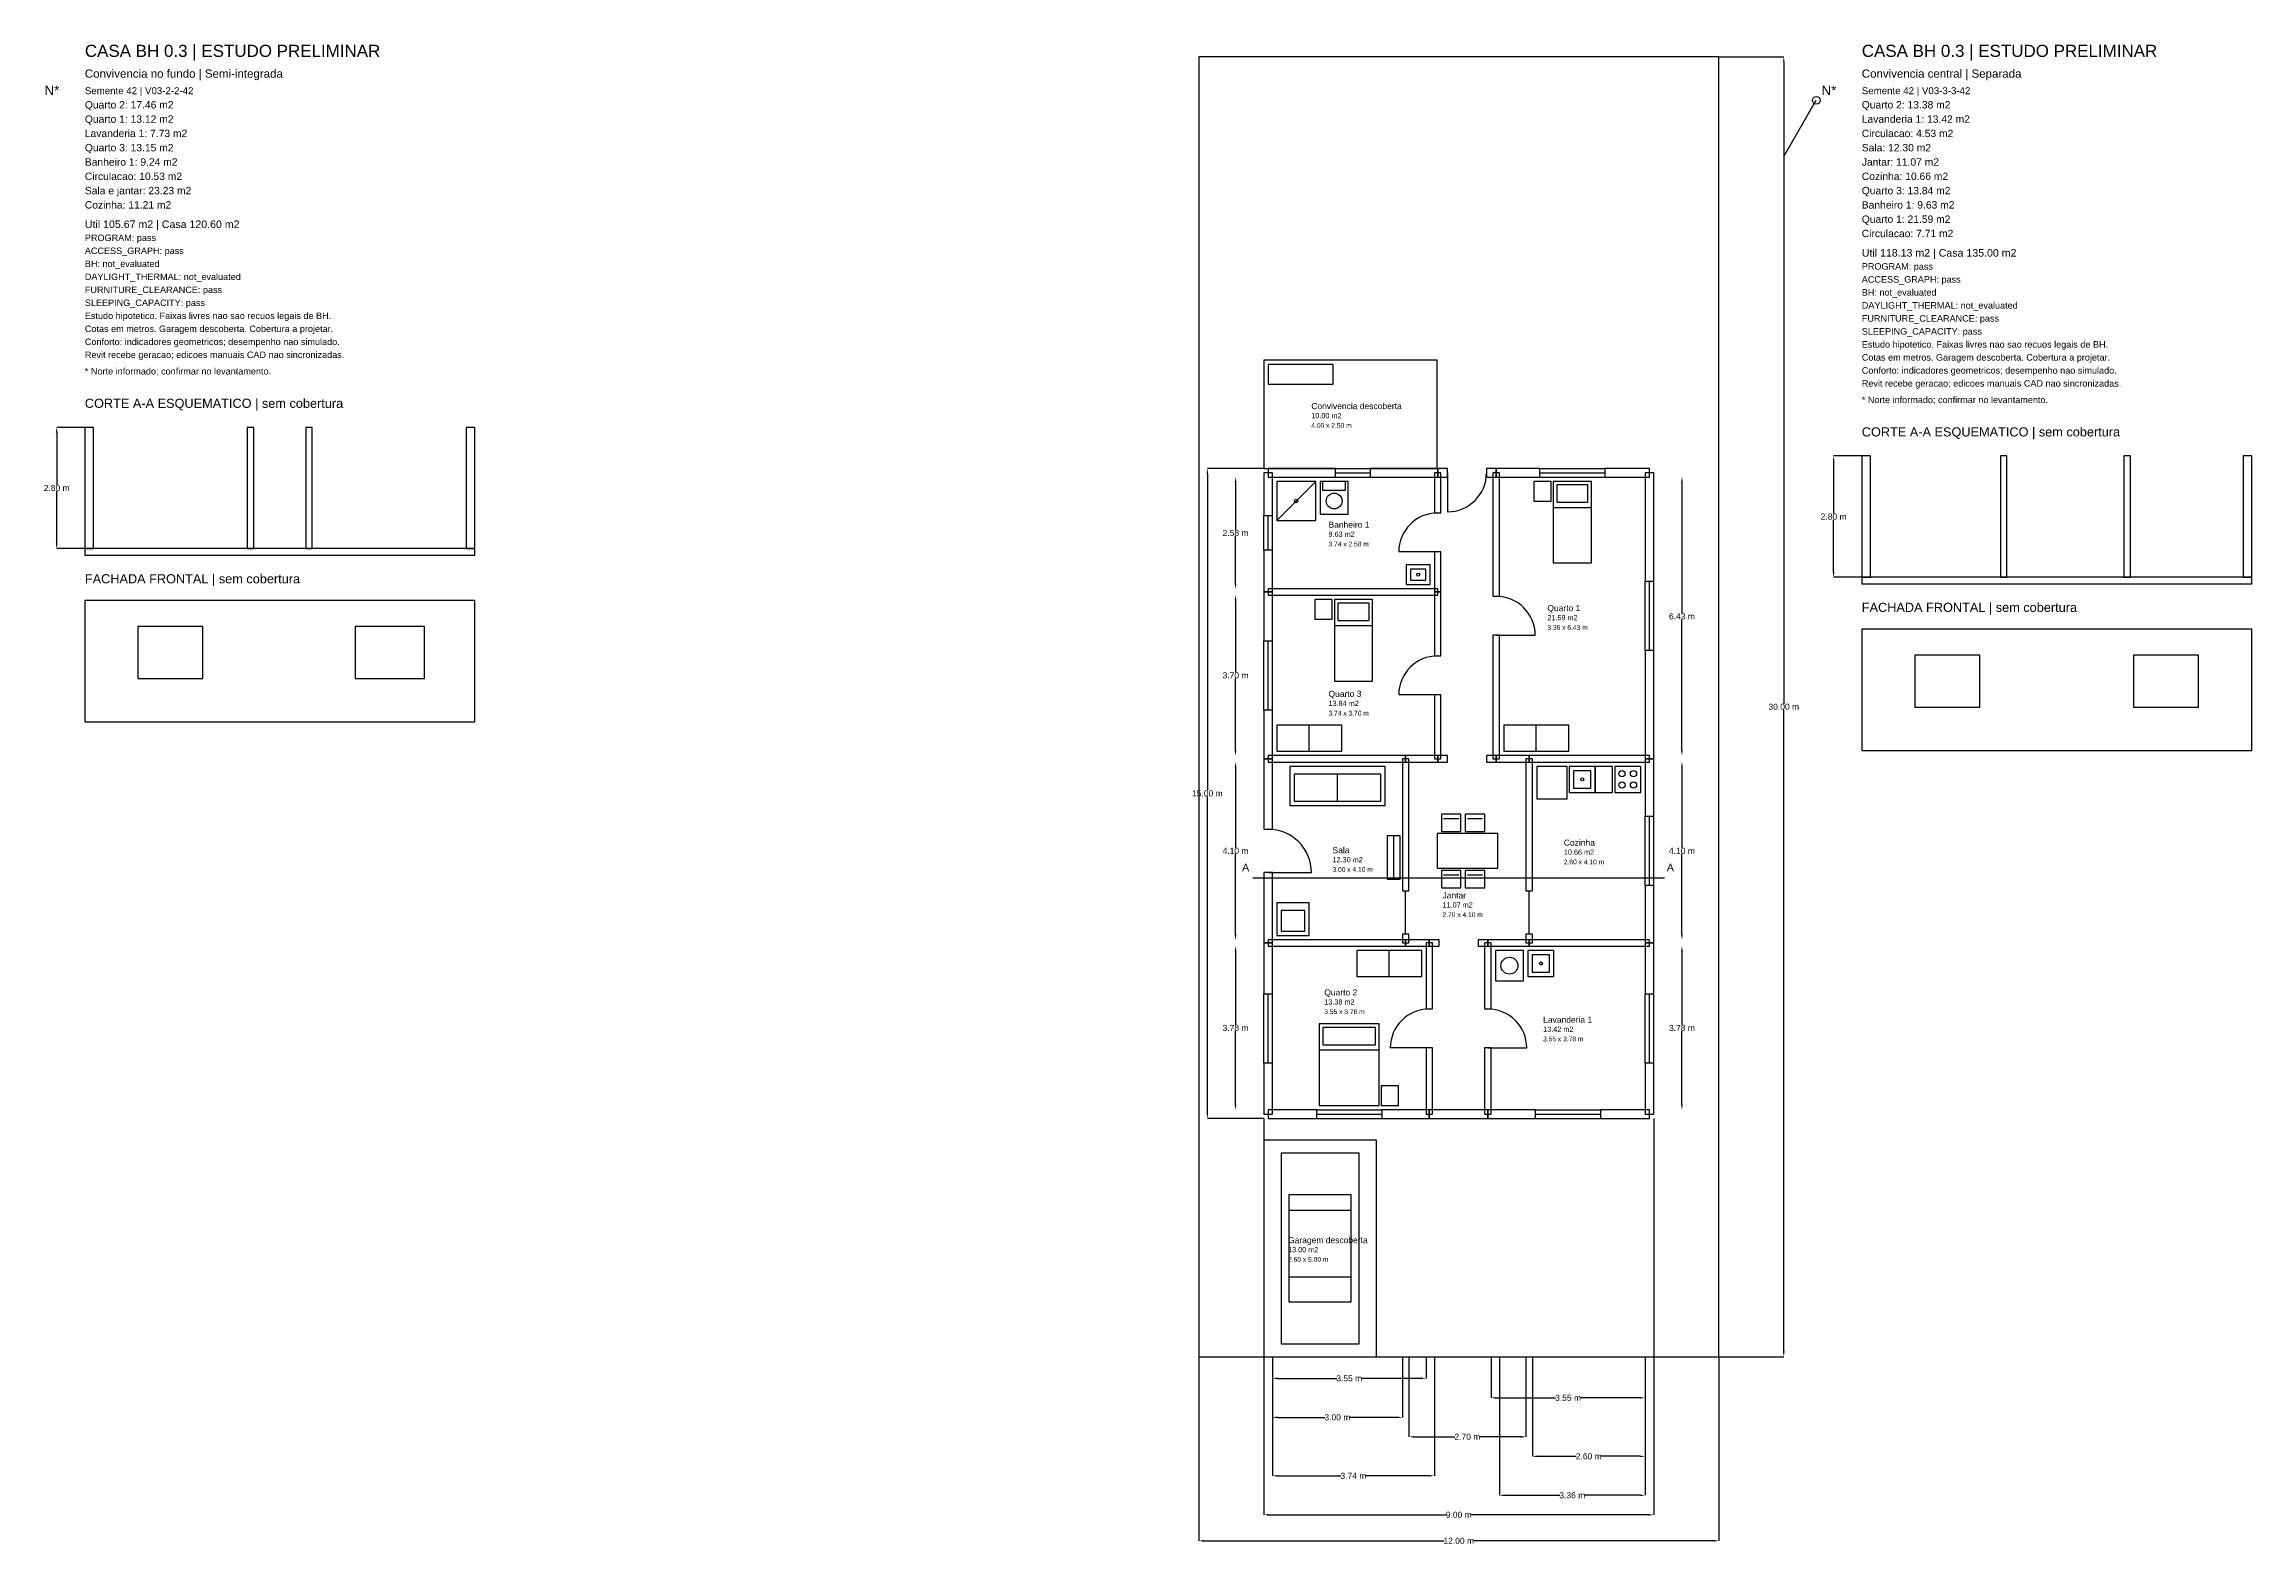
# Model space of a CAD drawing. Header units: millimetres. Extents: x -138 to 106300, y -4459 to 30295.
# Drawn here: x 55361 to 106300, y -4459 to 30295 of the extents above; entities that cross this region are included whole.
import ezdxf

# ---------------------------------------------------------------- set-up
doc = ezdxf.new("R2010")
doc.units = ezdxf.units.MM
doc.header["$MEASUREMENT"] = 0
for name, color, linetype in [('CASA_COTAS', 6, 'Continuous'), ('CASA_ESTUDO', 8, 'Continuous'), ('CASA_EXTERNO', 3, 'Continuous'), ('CASA_JANELAS', 4, 'Continuous'), ('CASA_LOTE', 8, 'Continuous'), ('CASA_MOVEIS', 3, 'Continuous'), ('CASA_PAREDES', 7, 'Continuous'), ('CASA_PORTAS', 2, 'Continuous'), ('CASA_TEXTOS', 7, 'Continuous')]:
    doc.layers.add(name, color=color, linetype=linetype)
doc.styles.get("Standard").update_dxf_attribs({"font": 'arial.ttf'})
doc.dimstyles.get("Standard").update_dxf_attribs({"dimtxt": 0.18, "dimasz": 0.18, "dimexe": 0.18, "dimexo": 0.0625, "dimgap": 0.09, "dimtad": 0, "dimtih": 1, "dimtoh": 1, "dimdec": 4, "dimzin": 0, "dimdsep": 46, "dimtxsty": 'Standard', "dimcen": 0.09, "dimadec": 0, "dimazin": 0, "dimtfac": 1, "dimtdec": 4, "dimtofl": 0, "dimtmove": 0, "dimatfit": 3, "dimfxl": 1, "dimtolj": 1, "dimtzin": 0, "dimarcsym": 0})

# ---------------------------------------------------------------- blocks, each defined once
blk = doc.blocks.new('*D30')
at = {"layer": 'CASA_COTAS', "color": 0, "lineweight": -2, "transparency": 16777216}
for p, q in [((56300, 21450), (55650, 21450)), ((55650, 21330), (55650, 20122)), ((55650, 18770), (55650, 19978)), ((56300, 18650), (55650, 18650))]:
    blk.add_line(p, q, dxfattribs=at)
at = {"layer": 'CASA_COTAS', "color": 0, "transparency": 16777216}
for points in [[(55630, 21330), (55670, 21330), (55650, 21450)], [(55630, 18770), (55670, 18770), (55650, 18650)]]:
    blk.add_solid(points, dxfattribs=at)
at = {"layer": 'Defpoints', "color": 0, "transparency": 16777216}
for p in [(55650, 21450), (56300, 21450), (56300, 18650)]:
    blk.add_point(p, dxfattribs=at)
at = {"layer": 'CASA_COTAS', "color": 0, "transparency": 16777216, "insert": (55650, 20050), "char_height": 140, "attachment_point": 5}
blk.add_mtext('\\A1;2.80 m', dxfattribs=at)
blk = doc.blocks.new('*D31')
at = {"layer": 'CASA_COTAS', "color": 0, "lineweight": -2, "transparency": 16777216}
for p, q in [((82850, 9475), (82850, 9475)), ((82850, 9355), (82850, 7659)), ((82850, 5820), (82850, 7516)), ((82850, 5700), (82850, 5700))]:
    blk.add_line(p, q, dxfattribs=at)
at = {"layer": 'CASA_COTAS', "color": 0, "transparency": 16777216}
for points in [[(82830, 9355), (82870, 9355), (82850, 9475)], [(82830, 5820), (82870, 5820), (82850, 5700)]]:
    blk.add_solid(points, dxfattribs=at)
at = {"layer": 'Defpoints', "color": 0, "transparency": 16777216}
for p in [(82850, 9475), (82850, 9475), (82850, 5700)]:
    blk.add_point(p, dxfattribs=at)
at = {"layer": 'CASA_COTAS', "color": 0, "transparency": 16777216, "insert": (82850, 7587), "char_height": 140, "attachment_point": 5}
blk.add_mtext('\\A1;3.78 m', dxfattribs=at)
blk = doc.blocks.new('*D32')
at = {"layer": 'CASA_COTAS', "color": 0, "lineweight": -2, "transparency": 16777216}
for p, q in [((93150, 9475), (93150, 9475)), ((93150, 9355), (93150, 7659)), ((93150, 5820), (93150, 7516)), ((93150, 5700), (93150, 5700))]:
    blk.add_line(p, q, dxfattribs=at)
at = {"layer": 'CASA_COTAS', "color": 0, "transparency": 16777216}
for points in [[(93130, 9355), (93170, 9355), (93150, 9475)], [(93130, 5820), (93170, 5820), (93150, 5700)]]:
    blk.add_solid(points, dxfattribs=at)
at = {"layer": 'Defpoints', "color": 0, "transparency": 16777216}
for p in [(93150, 9475), (93150, 9475), (93150, 5700)]:
    blk.add_point(p, dxfattribs=at)
at = {"layer": 'CASA_COTAS', "color": 0, "transparency": 16777216, "insert": (93150, 7587), "char_height": 140, "attachment_point": 5}
blk.add_mtext('\\A1;3.78 m', dxfattribs=at)
blk = doc.blocks.new('*D33')
at = {"layer": 'CASA_COTAS', "color": 0, "lineweight": -2, "transparency": 16777216}
for p, q in [((82850, 13725), (82850, 13725)), ((82850, 13605), (82850, 11747)), ((82850, 9745), (82850, 11603)), ((82850, 9625), (82850, 9625))]:
    blk.add_line(p, q, dxfattribs=at)
at = {"layer": 'CASA_COTAS', "color": 0, "transparency": 16777216}
for points in [[(82830, 13605), (82870, 13605), (82850, 13725)], [(82830, 9745), (82870, 9745), (82850, 9625)]]:
    blk.add_solid(points, dxfattribs=at)
at = {"layer": 'Defpoints', "color": 0, "transparency": 16777216}
for p in [(82850, 13725), (82850, 13725), (82850, 9625)]:
    blk.add_point(p, dxfattribs=at)
at = {"layer": 'CASA_COTAS', "color": 0, "transparency": 16777216, "insert": (82850, 11675), "char_height": 140, "attachment_point": 5}
blk.add_mtext('\\A1;4.10 m', dxfattribs=at)
blk = doc.blocks.new('*D34')
at = {"layer": 'CASA_COTAS', "color": 0, "lineweight": -2, "transparency": 16777216}
for p, q in [((93150, 13725), (93150, 13725)), ((93150, 13605), (93150, 11747)), ((93150, 9745), (93150, 11603)), ((93150, 9625), (93150, 9625))]:
    blk.add_line(p, q, dxfattribs=at)
at = {"layer": 'CASA_COTAS', "color": 0, "transparency": 16777216}
for points in [[(93130, 13605), (93170, 13605), (93150, 13725)], [(93130, 9745), (93170, 9745), (93150, 9625)]]:
    blk.add_solid(points, dxfattribs=at)
at = {"layer": 'Defpoints', "color": 0, "transparency": 16777216}
for p in [(93150, 13725), (93150, 13725), (93150, 9625)]:
    blk.add_point(p, dxfattribs=at)
at = {"layer": 'CASA_COTAS', "color": 0, "transparency": 16777216, "insert": (93150, 11675), "char_height": 140, "attachment_point": 5}
blk.add_mtext('\\A1;4.10 m', dxfattribs=at)
blk = doc.blocks.new('*D35')
at = {"layer": 'CASA_COTAS', "color": 0, "lineweight": -2, "transparency": 16777216}
for p, q in [((93150, 13725), (93150, 13725)), ((93150, 13605), (93150, 11747)), ((93150, 9745), (93150, 11603)), ((93150, 9625), (93150, 9625))]:
    blk.add_line(p, q, dxfattribs=at)
at = {"layer": 'CASA_COTAS', "color": 0, "transparency": 16777216}
for points in [[(93130, 13605), (93170, 13605), (93150, 13725)], [(93130, 9745), (93170, 9745), (93150, 9625)]]:
    blk.add_solid(points, dxfattribs=at)
at = {"layer": 'Defpoints', "color": 0, "transparency": 16777216}
for p in [(93150, 13725), (93150, 13725), (93150, 9625)]:
    blk.add_point(p, dxfattribs=at)
at = {"layer": 'CASA_COTAS', "color": 0, "transparency": 16777216, "insert": (93150, 11675), "char_height": 140, "attachment_point": 5}
blk.add_mtext('\\A1;4.10 m', dxfattribs=at)
blk = doc.blocks.new('*D36')
at = {"layer": 'CASA_COTAS', "color": 0, "lineweight": -2, "transparency": 16777216}
for p, q in [((82850, 17575), (82850, 17575)), ((82850, 17455), (82850, 15797)), ((82850, 13995), (82850, 15653)), ((82850, 13875), (82850, 13875))]:
    blk.add_line(p, q, dxfattribs=at)
at = {"layer": 'CASA_COTAS', "color": 0, "transparency": 16777216}
for points in [[(82830, 17455), (82870, 17455), (82850, 17575)], [(82830, 13995), (82870, 13995), (82850, 13875)]]:
    blk.add_solid(points, dxfattribs=at)
at = {"layer": 'Defpoints', "color": 0, "transparency": 16777216}
for p in [(82850, 17575), (82850, 17575), (82850, 13875)]:
    blk.add_point(p, dxfattribs=at)
at = {"layer": 'CASA_COTAS', "color": 0, "transparency": 16777216, "insert": (82850, 15725), "char_height": 140, "attachment_point": 5}
blk.add_mtext('\\A1;3.70 m', dxfattribs=at)
blk = doc.blocks.new('*D37')
at = {"layer": 'CASA_COTAS', "color": 0, "lineweight": -2, "transparency": 16777216}
for p, q in [((82850, 20300), (82850, 20300)), ((82850, 20180), (82850, 19084)), ((82850, 17845), (82850, 18941)), ((82850, 17725), (82850, 17725))]:
    blk.add_line(p, q, dxfattribs=at)
at = {"layer": 'CASA_COTAS', "color": 0, "transparency": 16777216}
for points in [[(82830, 20180), (82870, 20180), (82850, 20300)], [(82830, 17845), (82870, 17845), (82850, 17725)]]:
    blk.add_solid(points, dxfattribs=at)
at = {"layer": 'Defpoints', "color": 0, "transparency": 16777216}
for p in [(82850, 20300), (82850, 20300), (82850, 17725)]:
    blk.add_point(p, dxfattribs=at)
at = {"layer": 'CASA_COTAS', "color": 0, "transparency": 16777216, "insert": (82850, 19012), "char_height": 140, "attachment_point": 5}
blk.add_mtext('\\A1;2.58 m', dxfattribs=at)
blk = doc.blocks.new('*D38')
at = {"layer": 'CASA_COTAS', "color": 0, "lineweight": -2, "transparency": 16777216}
for p, q in [((93150, 20300), (93150, 20300)), ((93150, 20180), (93150, 17159)), ((93150, 13995), (93150, 17016)), ((93150, 13875), (93150, 13875))]:
    blk.add_line(p, q, dxfattribs=at)
at = {"layer": 'CASA_COTAS', "color": 0, "transparency": 16777216}
for points in [[(93130, 20180), (93170, 20180), (93150, 20300)], [(93130, 13995), (93170, 13995), (93150, 13875)]]:
    blk.add_solid(points, dxfattribs=at)
at = {"layer": 'Defpoints', "color": 0, "transparency": 16777216}
for p in [(93150, 20300), (93150, 20300), (93150, 13875)]:
    blk.add_point(p, dxfattribs=at)
at = {"layer": 'CASA_COTAS', "color": 0, "transparency": 16777216, "insert": (93150, 17087), "char_height": 140, "attachment_point": 5}
blk.add_mtext('\\A1;6.43 m', dxfattribs=at)
blk = doc.blocks.new('*D39')
at = {"layer": 'CASA_COTAS', "color": 0, "lineweight": -2, "transparency": 16777216}
for p, q in [((83700, 0), (83700, -500)), ((83820, -500), (85184, -500)), ((87125, -500), (85761, -500)), ((87245, 0), (87245, -500))]:
    blk.add_line(p, q, dxfattribs=at)
at = {"layer": 'CASA_COTAS', "color": 0, "transparency": 16777216}
for points in [[(83820, -480), (83820, -520), (83700, -500)], [(87125, -480), (87125, -520), (87245, -500)]]:
    blk.add_solid(points, dxfattribs=at)
at = {"layer": 'Defpoints', "color": 0, "transparency": 16777216}
for p in [(83700, 0), (87245, 0), (87245, -500)]:
    blk.add_point(p, dxfattribs=at)
at = {"layer": 'CASA_COTAS', "color": 0, "transparency": 16777216, "insert": (85473, -500), "char_height": 140, "attachment_point": 5}
blk.add_mtext('\\A1;3.55 m', dxfattribs=at)
blk = doc.blocks.new('*D40')
at = {"layer": 'CASA_COTAS', "color": 0, "lineweight": -2, "transparency": 16777216}
for p, q in [((88745, 0), (88745, -950)), ((92300, 0), (92300, -950)), ((88865, -950), (90234, -950)), ((92180, -950), (90811, -950))]:
    blk.add_line(p, q, dxfattribs=at)
at = {"layer": 'CASA_COTAS', "color": 0, "transparency": 16777216}
for points in [[(88865, -930), (88865, -970), (88745, -950)], [(92180, -930), (92180, -970), (92300, -950)]]:
    blk.add_solid(points, dxfattribs=at)
at = {"layer": 'Defpoints', "color": 0, "transparency": 16777216}
for p in [(88745, 0), (92300, 0), (92300, -950)]:
    blk.add_point(p, dxfattribs=at)
at = {"layer": 'CASA_COTAS', "color": 0, "transparency": 16777216, "insert": (90523, -950), "char_height": 140, "attachment_point": 5}
blk.add_mtext('\\A1;3.55 m', dxfattribs=at)
blk = doc.blocks.new('*D41')
at = {"layer": 'CASA_COTAS', "color": 0, "lineweight": -2, "transparency": 16777216}
for p, q in [((83700, 0), (83700, -1400)), ((86700, 0), (86700, -1400)), ((83820, -1400), (84911, -1400)), ((86580, -1400), (85489, -1400))]:
    blk.add_line(p, q, dxfattribs=at)
at = {"layer": 'CASA_COTAS', "color": 0, "transparency": 16777216}
for points in [[(83820, -1380), (83820, -1420), (83700, -1400)], [(86580, -1380), (86580, -1420), (86700, -1400)]]:
    blk.add_solid(points, dxfattribs=at)
at = {"layer": 'Defpoints', "color": 0, "transparency": 16777216}
for p in [(83700, 0), (86700, 0), (86700, -1400)]:
    blk.add_point(p, dxfattribs=at)
at = {"layer": 'CASA_COTAS', "color": 0, "transparency": 16777216, "insert": (85200, -1400), "char_height": 140, "attachment_point": 5}
blk.add_mtext('\\A1;3.00 m', dxfattribs=at)
blk = doc.blocks.new('*D42')
at = {"layer": 'CASA_COTAS', "color": 0, "lineweight": -2, "transparency": 16777216}
for p, q in [((86850, 0), (86850, -1850)), ((89550, 0), (89550, -1850)), ((86970, -1850), (87910, -1850)), ((89430, -1850), (88490, -1850))]:
    blk.add_line(p, q, dxfattribs=at)
at = {"layer": 'CASA_COTAS', "color": 0, "transparency": 16777216}
for points in [[(86970, -1830), (86970, -1870), (86850, -1850)], [(89430, -1830), (89430, -1870), (89550, -1850)]]:
    blk.add_solid(points, dxfattribs=at)
at = {"layer": 'Defpoints', "color": 0, "transparency": 16777216}
for p in [(86850, 0), (89550, 0), (89550, -1850)]:
    blk.add_point(p, dxfattribs=at)
at = {"layer": 'CASA_COTAS', "color": 0, "transparency": 16777216, "insert": (88200, -1850), "char_height": 140, "attachment_point": 5}
blk.add_mtext('\\A1;2.70 m', dxfattribs=at)
blk = doc.blocks.new('*D43')
at = {"layer": 'CASA_COTAS', "color": 0, "lineweight": -2, "transparency": 16777216}
for p, q in [((89700, 0), (89700, -2300)), ((92300, 0), (92300, -2300)), ((89820, -2300), (90710, -2300)), ((92180, -2300), (91290, -2300))]:
    blk.add_line(p, q, dxfattribs=at)
at = {"layer": 'CASA_COTAS', "color": 0, "transparency": 16777216}
for points in [[(89820, -2280), (89820, -2320), (89700, -2300)], [(92180, -2280), (92180, -2320), (92300, -2300)]]:
    blk.add_solid(points, dxfattribs=at)
at = {"layer": 'Defpoints', "color": 0, "transparency": 16777216}
for p in [(89700, 0), (92300, 0), (92300, -2300)]:
    blk.add_point(p, dxfattribs=at)
at = {"layer": 'CASA_COTAS', "color": 0, "transparency": 16777216, "insert": (91000, -2300), "char_height": 140, "attachment_point": 5}
blk.add_mtext('\\A1;2.60 m', dxfattribs=at)
blk = doc.blocks.new('*D44')
at = {"layer": 'CASA_COTAS', "color": 0, "lineweight": -2, "transparency": 16777216}
for p, q in [((83700, 0), (83700, -2750)), ((87440, 0), (87440, -2750)), ((83820, -2750), (85281, -2750)), ((87320, -2750), (85859, -2750))]:
    blk.add_line(p, q, dxfattribs=at)
at = {"layer": 'CASA_COTAS', "color": 0, "transparency": 16777216}
for points in [[(83820, -2730), (83820, -2770), (83700, -2750)], [(87320, -2730), (87320, -2770), (87440, -2750)]]:
    blk.add_solid(points, dxfattribs=at)
at = {"layer": 'Defpoints', "color": 0, "transparency": 16777216}
for p in [(83700, 0), (87440, 0), (87440, -2750)]:
    blk.add_point(p, dxfattribs=at)
at = {"layer": 'CASA_COTAS', "color": 0, "transparency": 16777216, "insert": (85570, -2750), "char_height": 140, "attachment_point": 5}
blk.add_mtext('\\A1;3.74 m', dxfattribs=at)
blk = doc.blocks.new('*D45')
at = {"layer": 'CASA_COTAS', "color": 0, "lineweight": -2, "transparency": 16777216}
for p, q in [((88940, 0), (88940, -3200)), ((92300, 0), (92300, -3200)), ((89060, -3200), (90331, -3200)), ((92180, -3200), (90909, -3200))]:
    blk.add_line(p, q, dxfattribs=at)
at = {"layer": 'CASA_COTAS', "color": 0, "transparency": 16777216}
for points in [[(89060, -3180), (89060, -3220), (88940, -3200)], [(92180, -3180), (92180, -3220), (92300, -3200)]]:
    blk.add_solid(points, dxfattribs=at)
at = {"layer": 'Defpoints', "color": 0, "transparency": 16777216}
for p in [(88940, 0), (92300, 0), (92300, -3200)]:
    blk.add_point(p, dxfattribs=at)
at = {"layer": 'CASA_COTAS', "color": 0, "transparency": 16777216, "insert": (90620, -3200), "char_height": 140, "attachment_point": 5}
blk.add_mtext('\\A1;3.36 m', dxfattribs=at)
blk = doc.blocks.new('*D46')
at = {"layer": 'CASA_COTAS', "color": 0, "lineweight": -2, "transparency": 16777216}
for p, q in [((83500, 5500), (83500, -3650)), ((92500, 5500), (92500, -3650)), ((83620, -3650), (87711, -3650)), ((92380, -3650), (88289, -3650))]:
    blk.add_line(p, q, dxfattribs=at)
at = {"layer": 'CASA_COTAS', "color": 0, "transparency": 16777216}
for points in [[(83620, -3630), (83620, -3670), (83500, -3650)], [(92380, -3630), (92380, -3670), (92500, -3650)]]:
    blk.add_solid(points, dxfattribs=at)
at = {"layer": 'Defpoints', "color": 0, "transparency": 16777216}
for p in [(83500, 5500), (92500, 5500), (92500, -3650)]:
    blk.add_point(p, dxfattribs=at)
at = {"layer": 'CASA_COTAS', "color": 0, "transparency": 16777216, "insert": (88000, -3650), "char_height": 140, "attachment_point": 5}
blk.add_mtext('\\A1;9.00 m', dxfattribs=at)
blk = doc.blocks.new('*D47')
at = {"layer": 'CASA_COTAS', "color": 0, "lineweight": -2, "transparency": 16777216}
for p, q in [((83500, 20500), (82200, 20500)), ((82200, 20380), (82200, 13072)), ((82200, 5620), (82200, 12928)), ((83500, 5500), (82200, 5500))]:
    blk.add_line(p, q, dxfattribs=at)
at = {"layer": 'CASA_COTAS', "color": 0, "transparency": 16777216}
for points in [[(82180, 20380), (82220, 20380), (82200, 20500)], [(82180, 5620), (82220, 5620), (82200, 5500)]]:
    blk.add_solid(points, dxfattribs=at)
at = {"layer": 'Defpoints', "color": 0, "transparency": 16777216}
for p in [(82200, 20500), (83500, 20500), (83500, 5500)]:
    blk.add_point(p, dxfattribs=at)
at = {"layer": 'CASA_COTAS', "color": 0, "transparency": 16777216, "insert": (82200, 13000), "char_height": 140, "attachment_point": 5}
blk.add_mtext('\\A1;15.00 m', dxfattribs=at)
blk = doc.blocks.new('*D48')
at = {"layer": 'CASA_COTAS', "color": 0, "lineweight": -2, "transparency": 16777216}
for p, q in [((82000, 0), (82000, -4250)), ((94000, 0), (94000, -4250)), ((82120, -4250), (87664, -4250)), ((93880, -4250), (88336, -4250))]:
    blk.add_line(p, q, dxfattribs=at)
at = {"layer": 'CASA_COTAS', "color": 0, "transparency": 16777216}
for points in [[(82120, -4230), (82120, -4270), (82000, -4250)], [(93880, -4230), (93880, -4270), (94000, -4250)]]:
    blk.add_solid(points, dxfattribs=at)
at = {"layer": 'Defpoints', "color": 0, "transparency": 16777216}
for p in [(82000, 0), (94000, 0), (94000, -4250)]:
    blk.add_point(p, dxfattribs=at)
at = {"layer": 'CASA_COTAS', "color": 0, "transparency": 16777216, "insert": (88000, -4250), "char_height": 140, "attachment_point": 5}
blk.add_mtext('\\A1;12.00 m', dxfattribs=at)
blk = doc.blocks.new('*D49')
at = {"layer": 'CASA_COTAS', "color": 0, "lineweight": -2, "transparency": 16777216}
for p, q in [((94000, 30000), (95500, 30000)), ((95500, 29880), (95500, 15072)), ((95500, 120), (95500, 14928)), ((94000, 0), (95500, 0))]:
    blk.add_line(p, q, dxfattribs=at)
at = {"layer": 'CASA_COTAS', "color": 0, "transparency": 16777216}
for points in [[(95480, 29880), (95520, 29880), (95500, 30000)], [(95480, 120), (95520, 120), (95500, 0)]]:
    blk.add_solid(points, dxfattribs=at)
at = {"layer": 'Defpoints', "color": 0, "transparency": 16777216}
for p in [(94000, 30000), (95500, 30000), (94000, 0)]:
    blk.add_point(p, dxfattribs=at)
at = {"layer": 'CASA_COTAS', "color": 0, "transparency": 16777216, "insert": (95500, 15000), "char_height": 140, "attachment_point": 5}
blk.add_mtext('\\A1;30.00 m', dxfattribs=at)
blk = doc.blocks.new('*D50')
at = {"layer": 'CASA_COTAS', "color": 0, "lineweight": -2, "transparency": 16777216}
for p, q in [((97300, 20790), (96650, 20790)), ((96650, 20670), (96650, 19462)), ((96650, 18110), (96650, 19318)), ((97300, 17990), (96650, 17990))]:
    blk.add_line(p, q, dxfattribs=at)
at = {"layer": 'CASA_COTAS', "color": 0, "transparency": 16777216}
for points in [[(96630, 20670), (96670, 20670), (96650, 20790)], [(96630, 18110), (96670, 18110), (96650, 17990)]]:
    blk.add_solid(points, dxfattribs=at)
at = {"layer": 'Defpoints', "color": 0, "transparency": 16777216}
for p in [(96650, 20790), (97300, 20790), (97300, 17990)]:
    blk.add_point(p, dxfattribs=at)
at = {"layer": 'CASA_COTAS', "color": 0, "transparency": 16777216, "insert": (96650, 19390), "char_height": 140, "attachment_point": 5}
blk.add_mtext('\\A1;2.80 m', dxfattribs=at)

msp = doc.modelspace()

# ---------------------------------------------------------------- linework, layer by layer
at = {"layer": 'CASA_ESTUDO'}
for p, q in [((95500, 27700), (96250, 28999.038)), ((83250, 11050), (92750, 11050))]:
    msp.add_line(p, q, dxfattribs=at)
for points in [[(56300, 18650), (56500, 18650), (56500, 21450), (56300, 21450)], [(60045.189, 18650), (60195.189, 18650), (60195.189, 21450), (60045.189, 21450)], [(61395.189, 18650), (61545.189, 18650), (61545.189, 21450), (61395.189, 21450)], [(65100, 18650), (65300, 18650), (65300, 21450), (65100, 21450)], [(97300, 17990), (97500, 17990), (97500, 20790), (97300, 20790)], [(100500, 17990), (100650, 17990), (100650, 20790), (100500, 20790)], [(103350, 17990), (103500, 17990), (103500, 20790), (103350, 20790)], [(106100, 17990), (106300, 17990), (106300, 20790), (106100, 20790)], [(56300, 18500), (65300, 18500), (65300, 18650), (56300, 18650)], [(97300, 17840), (106300, 17840), (106300, 17990), (97300, 17990)], [(56300, 14650), (65300, 14650), (65300, 17450), (56300, 17450)], [(57522.594, 15650), (59022.594, 15650), (59022.594, 16850), (57522.594, 16850)], [(62535.094, 15650), (64135.094, 15650), (64135.094, 16850), (62535.094, 16850)], [(97300, 13990), (106300, 13990), (106300, 16790), (97300, 16790)], [(98522.594, 14990), (100022.594, 14990), (100022.594, 16190), (98522.594, 16190)], [(103572.594, 14990), (105072.594, 14990), (105072.594, 16190), (103572.594, 16190)]]:
    msp.add_lwpolyline(points, close=True, dxfattribs=at)
msp.add_circle((96250, 28999.038), 90, dxfattribs=at)
at = {"layer": 'CASA_EXTERNO'}
for points in [[(83500, 20500), (87500, 20500), (87500, 23000), (83500, 23000)], [(83500, 0), (86100, 0), (86100, 5000), (83500, 5000)]]:
    msp.add_lwpolyline(points, close=True, dxfattribs=at)
at = {"layer": 'CASA_JANELAS'}
for p, q in [((85157.45, 20500), (85957.45, 20500)), ((85157.45, 20400), (85957.45, 20400)), ((89869.95, 20500), (91369.95, 20500)), ((89869.95, 20400), (91369.95, 20400)), ((85157.45, 20300), (85957.45, 20300)), ((89869.95, 20300), (91369.95, 20300)), ((83500, 18612.5), (83500, 19412.5)), ((83600, 18612.5), (83600, 19412.5)), ((83700, 18612.5), (83700, 19412.5)), ((92300, 16300), (92300, 17900)), ((92400, 16300), (92400, 17900)), ((92500, 16300), (92500, 17900)), ((83500, 14925), (83500, 16525)), ((83600, 14925), (83600, 16525)), ((83700, 14925), (83700, 16525)), ((92300, 10875), (92300, 12475)), ((92400, 10875), (92400, 12475)), ((92500, 10875), (92500, 12475)), ((83500, 6775), (83500, 8375)), ((83600, 6775), (83600, 8375)), ((83700, 6775), (83700, 8375)), ((92300, 6775), (92300, 8375)), ((92400, 6775), (92400, 8375)), ((92500, 6775), (92500, 8375)), ((84722.594, 5700), (86222.594, 5700)), ((89772.594, 5700), (91272.594, 5700)), ((84722.594, 5600), (86222.594, 5600)), ((84722.594, 5500), (86222.594, 5500)), ((89772.594, 5600), (91272.594, 5600)), ((89772.594, 5500), (91272.594, 5500))]:
    msp.add_line(p, q, dxfattribs=at)
at = {"layer": 'CASA_LOTE'}
msp.add_lwpolyline([(82000, 0), (94000, 0), (94000, 30000), (82000, 30000)], close=True, dxfattribs=at)
at = {"layer": 'CASA_MOVEIS'}
for p, q in [((83800, 19300), (84700, 20200)), ((90179.95, 19600), (91059.95, 19600)), ((85129.95, 16875), (86009.95, 16875)), ((84550, 13975), (84550, 14575)), ((89789.9, 13975), (89789.9, 14575)), ((85200, 12825), (85200, 13445)), ((87650, 12425), (88000, 12425)), ((88200, 12425), (88550, 12425)), ((86500, 11025), (86500, 12025)), ((87650, 11125), (88000, 11125)), ((88200, 11125), (88550, 11125)), ((86395.189, 8775), (86395.189, 9375)), ((84782.594, 7080), (86162.594, 7080)), ((84080, 3380), (85520, 3380)), ((84080, 1840), (85520, 1840))]:
    msp.add_line(p, q, dxfattribs=at)
for points in [[(83600, 22450), (85100, 22450), (85100, 22900), (83600, 22900)], [(83800, 19300), (84700, 19300), (84700, 20200), (83800, 20200)], [(84800, 19450), (85450, 19450), (85450, 20200), (84800, 20200)], [(84860, 20000), (85390, 20000), (85390, 20200), (84860, 20200)], [(89729.95, 19750), (90129.95, 19750), (90129.95, 20200), (89729.95, 20200)], [(90179.95, 18320), (91059.95, 18320), (91059.95, 20200), (90179.95, 20200)], [(90259.95, 19720), (90979.95, 19720), (90979.95, 20120), (90259.95, 20120)], [(86789.9, 17825), (87339.9, 17825), (87339.9, 18275), (86789.9, 18275)], [(86889.9, 17925), (87239.9, 17925), (87239.9, 18175), (86889.9, 18175)], [(84679.95, 17025), (85079.95, 17025), (85079.95, 17475), (84679.95, 17475)], [(85129.95, 15595), (86009.95, 15595), (86009.95, 17475), (85129.95, 17475)], [(85209.95, 16995), (85929.95, 16995), (85929.95, 17395), (85209.95, 17395)], [(83800, 13975), (85300, 13975), (85300, 14575), (83800, 14575)], [(89039.9, 13975), (90539.9, 13975), (90539.9, 14575), (89039.9, 14575)], [(84100, 12725), (86300, 12725), (86300, 13625), (84100, 13625)], [(84200, 12825), (86200, 12825), (86200, 13445), (84200, 13445)], [(89800, 12875), (90500, 12875), (90500, 13625), (89800, 13625)], [(90550, 13025), (91150, 13025), (91150, 13625), (90550, 13625)], [(90650, 13125), (91050, 13125), (91050, 13525), (90650, 13525)], [(91150, 13025), (91550, 13025), (91550, 13625), (91150, 13625)], [(91600, 13025), (92200, 13025), (92200, 13625), (91600, 13625)], [(87600, 12125), (88050, 12125), (88050, 12525), (87600, 12525)], [(88150, 12125), (88600, 12125), (88600, 12525), (88150, 12525)], [(86350, 11025), (86650, 11025), (86650, 12025), (86350, 12025)], [(87500, 11275), (88900, 11275), (88900, 12075), (87500, 12075)], [(87600, 10825), (88050, 10825), (88050, 11225), (87600, 11225)], [(88150, 10825), (88600, 10825), (88600, 11225), (88150, 11225)], [(83800, 9725), (84550, 9725), (84550, 10475), (83800, 10475)], [(83900, 9825), (84450, 9825), (84450, 10295), (83900, 10295)], [(85645.189, 8775), (87145.189, 8775), (87145.189, 9375), (85645.189, 9375)], [(88845.189, 8675), (89495.189, 8675), (89495.189, 9375), (88845.189, 9375)], [(89595.189, 8775), (90195.189, 8775), (90195.189, 9375), (89595.189, 9375)], [(89695.189, 8875), (90095.189, 8875), (90095.189, 9275), (89695.189, 9275)], [(84782.594, 5800), (86162.594, 5800), (86162.594, 7680), (84782.594, 7680)], [(84862.594, 7200), (86082.594, 7200), (86082.594, 7600), (84862.594, 7600)], [(86212.594, 5800), (86612.594, 5800), (86612.594, 6250), (86212.594, 6250)], [(83900, 300), (85700, 300), (85700, 4700), (83900, 4700)], [(84080, 1268), (85520, 1268), (85520, 3732), (84080, 3732)]]:
    msp.add_lwpolyline(points, close=True, dxfattribs=at)
for centre, radius in [((85125, 19750), 182), ((84250, 19750), 40), ((87064.9, 18050), 35), ((90850, 13325), 35), ((91768, 13457), 72), ((91768, 13193), 72), ((92032, 13457), 72), ((92032, 13193), 72), ((89170.189, 9025), 195), ((89895.189, 9075), 35)]:
    msp.add_circle(centre, radius, dxfattribs=at)
at = {"layer": 'CASA_PAREDES'}
for points in [[(83500, 19412.5), (83700, 19412.5), (83700, 20400), (83500, 20400)], [(83600, 20300), (85157.45, 20300), (85157.45, 20500), (83600, 20500)], [(85957.45, 20300), (87514.9, 20300), (87514.9, 20500), (85957.45, 20500)], [(87439.9, 19475), (87589.9, 19475), (87589.9, 20400), (87439.9, 20400)], [(87514.9, 20300), (87739.9, 20300), (87739.9, 20500), (87514.9, 20500)], [(88639.9, 20300), (88864.9, 20300), (88864.9, 20500), (88639.9, 20500)], [(88789.9, 17550), (88939.9, 17550), (88939.9, 20400), (88789.9, 20400)], [(88864.9, 20300), (89869.95, 20300), (89869.95, 20500), (88864.9, 20500)], [(91369.95, 20300), (92400, 20300), (92400, 20500), (91369.95, 20500)], [(92300, 17900), (92500, 17900), (92500, 20400), (92300, 20400)], [(83500, 17650), (83700, 17650), (83700, 18612.5), (83500, 18612.5)], [(87439.9, 17650), (87589.9, 17650), (87589.9, 18575), (87439.9, 18575)], [(83500, 16525), (83700, 16525), (83700, 17650), (83500, 17650)], [(83600, 17575), (87514.9, 17575), (87514.9, 17725), (83600, 17725)], [(87439.9, 16175), (87589.9, 16175), (87589.9, 17650), (87439.9, 17650)], [(88789.9, 13800), (88939.9, 13800), (88939.9, 16650), (88789.9, 16650)], [(92300, 13800), (92500, 13800), (92500, 16300), (92300, 16300)], [(83500, 13800), (83700, 13800), (83700, 14925), (83500, 14925)], [(87439.9, 13800), (87589.9, 13800), (87589.9, 15275), (87439.9, 15275)], [(83500, 12175), (83700, 12175), (83700, 13800), (83500, 13800)], [(83600, 13725), (86775, 13725), (86775, 13875), (83600, 13875)], [(86700, 10750), (86850, 10750), (86850, 13800), (86700, 13800)], [(86775, 13725), (87514.9, 13725), (87514.9, 13875), (86775, 13875)], [(87514.9, 13725), (87739.9, 13725), (87739.9, 13875), (87514.9, 13875)], [(88639.9, 13725), (88864.9, 13725), (88864.9, 13875), (88639.9, 13875)], [(88864.9, 13725), (89625, 13725), (89625, 13875), (88864.9, 13875)], [(89550, 10750), (89700, 10750), (89700, 13800), (89550, 13800)], [(89625, 13725), (92400, 13725), (92400, 13875), (89625, 13875)], [(92300, 12475), (92500, 12475), (92500, 13800), (92300, 13800)], [(83500, 9550), (83700, 9550), (83700, 11175), (83500, 11175)], [(92300, 9550), (92500, 9550), (92500, 10875), (92300, 10875)], [(86700, 9550), (86850, 9550), (86850, 9750), (86700, 9750)], [(89550, 9550), (89700, 9550), (89700, 9750), (89550, 9750)], [(83500, 8375), (83700, 8375), (83700, 9550), (83500, 9550)], [(83600, 9475), (86775, 9475), (86775, 9625), (83600, 9625)], [(86775, 9475), (87320.189, 9475), (87320.189, 9625), (86775, 9625)], [(87245.189, 8025), (87395.189, 8025), (87395.189, 9550), (87245.189, 9550)], [(87320.189, 9475), (87545.189, 9475), (87545.189, 9625), (87320.189, 9625)], [(88445.189, 9475), (88670.189, 9475), (88670.189, 9625), (88445.189, 9625)], [(88595.189, 8025), (88745.189, 8025), (88745.189, 9550), (88595.189, 9550)], [(88670.189, 9475), (89625, 9475), (89625, 9625), (88670.189, 9625)], [(89625, 9475), (92400, 9475), (92400, 9625), (89625, 9625)], [(92300, 8375), (92500, 8375), (92500, 9550), (92300, 9550)], [(83500, 5600), (83700, 5600), (83700, 6775), (83500, 6775)], [(87245.189, 5600), (87395.189, 5600), (87395.189, 7125), (87245.189, 7125)], [(88595.189, 5600), (88745.189, 5600), (88745.189, 7125), (88595.189, 7125)], [(92300, 5600), (92500, 5600), (92500, 6775), (92300, 6775)], [(83600, 5500), (84722.594, 5500), (84722.594, 5700), (83600, 5700)], [(86222.594, 5500), (87320.189, 5500), (87320.189, 5700), (86222.594, 5700)], [(87320.189, 5500), (88670.189, 5500), (88670.189, 5700), (87320.189, 5700)], [(88670.189, 5500), (89772.594, 5500), (89772.594, 5700), (88670.189, 5700)], [(91272.594, 5500), (92400, 5500), (92400, 5700), (91272.594, 5700)]]:
    msp.add_lwpolyline(points, close=True, dxfattribs=at)
at = {"layer": 'CASA_PORTAS'}
for p, q in [((87739.9, 20400), (87739.9, 19500)), ((87514.9, 18575), (86614.9, 18575)), ((88864.9, 16650), (89764.9, 16650)), ((87514.9, 15275), (86614.9, 15275)), ((83600, 11175), (84600, 11175)), ((86775, 9750), (86775, 10750)), ((89625, 9750), (89625, 10750)), ((87320.189, 7125), (86420.189, 7125)), ((88670.189, 7125), (89570.189, 7125))]:
    msp.add_line(p, q, dxfattribs=at)
for centre, radius, start, end in [((87739.9, 20400), 900, 270, 0), ((87514.9, 18575), 900, 90, 180), ((88864.9, 16650), 900, 0, 90), ((87514.9, 15275), 900, 90, 180), ((83600, 11175), 1000, 0, 90), ((87320.189, 7125), 900, 90, 180), ((88670.189, 7125), 900, 0, 90)]:
    msp.add_arc(centre, radius, start, end, dxfattribs=at)

# ---------------------------------------------------------------- texts
at = {"layer": 'CASA_TEXTOS'}
for s, height, p in [('CASA BH 0.3 | ESTUDO PRELIMINAR', 280, (56300, 30000)), ('CASA BH 0.3 | ESTUDO PRELIMINAR', 280, (97300, 30000)), ('Convivencia no fundo | Semi-integrada', 190, (56300, 29520)), ('Convivencia central | Separada', 190, (97300, 29520)), ('N*', 220, (55370, 29119.038)), ('Semente 42 | V03-2-2-42', 160, (56300, 29140)), ('N*', 220, (96370, 29119.038)), ('Semente 42 | V03-3-3-42', 160, (97300, 29140)), ('Quarto 2: 17.46 m2', 170, (56300, 28810)), ('Quarto 1: 13.12 m2', 170, (56300, 28480)), ('Quarto 2: 13.38 m2', 170, (97300, 28810)), ('Lavanderia 1: 13.42 m2', 170, (97300, 28480)), ('Lavanderia 1: 7.73 m2', 170, (56300, 28150)), ('Circulacao: 4.53 m2', 170, (97300, 28150)), ('Quarto 3: 13.15 m2', 170, (56300, 27820)), ('Banheiro 1: 9.24 m2', 170, (56300, 27490)), ('Jantar: 11.07 m2', 170, (97300, 27490)), ('Sala: 12.30 m2', 170, (97300, 27820)), ('Sala e jantar: 23.23 m2', 170, (56300, 26830)), ('Circulacao: 10.53 m2', 170, (56300, 27160)), ('Quarto 3: 13.84 m2', 170, (97300, 26830)), ('Cozinha: 10.66 m2', 170, (97300, 27160)), ('Cozinha: 11.21 m2', 170, (56300, 26500)), ('Banheiro 1: 9.63 m2', 170, (97300, 26500)), ('Util 105.67 m2 | Casa 120.60 m2', 175, (56300, 26050)), ('Quarto 1: 21.59 m2', 170, (97300, 26170)), ('Circulacao: 7.71 m2', 170, (97300, 25840)), ('ACCESS_GRAPH: pass', 150, (56300, 25450)), ('PROGRAM: pass', 150, (56300, 25750)), ('Util 118.13 m2 | Casa 135.00 m2', 175, (97300, 25390)), ('BH: not_evaluated', 150, (56300, 25150)), ('DAYLIGHT_THERMAL: not_evaluated', 150, (56300, 24850)), ('PROGRAM: pass', 150, (97300, 25090)), ('FURNITURE_CLEARANCE: pass', 150, (56300, 24550)), ('ACCESS_GRAPH: pass', 150, (97300, 24790)), ('BH: not_evaluated', 150, (97300, 24490)), ('SLEEPING_CAPACITY: pass', 150, (56300, 24250)), ('Estudo hipotetico. Faixas livres nao sao recuos legais de BH.', 150, (56300, 23950)), ('DAYLIGHT_THERMAL: not_evaluated', 150, (97300, 24190)), ('FURNITURE_CLEARANCE: pass', 150, (97300, 23890)), ('Cotas em metros. Garagem descoberta. Cobertura a projetar.', 150, (56300, 23650)), ('Conforto: indicadores geometricos; desempenho nao simulado.', 150, (56300, 23350)), ('SLEEPING_CAPACITY: pass', 150, (97300, 23590)), ('Estudo hipotetico. Faixas livres nao sao recuos legais de BH.', 150, (97300, 23290)), ('Revit recebe geracao; edicoes manuais CAD nao sincronizadas.', 150, (56300, 23050)), ('Cotas em metros. Garagem descoberta. Cobertura a projetar.', 150, (97300, 22990)), ('* Norte informado; confirmar no levantamento.', 150, (56300, 22670)), ('Conforto: indicadores geometricos; desempenho nao simulado.', 150, (97300, 22690)), ('Revit recebe geracao; edicoes manuais CAD nao sincronizadas.', 150, (97300, 22390)), ('CORTE A-A ESQUEMATICO | sem cobertura', 210, (56300, 21900)), ('Convivencia descoberta', 140, (84598, 21870)), ('* Norte informado; confirmar no levantamento.', 150, (97300, 22010)), ('4.00 x 2.50 m', 110, (84598, 21440)), ('10.00 m2', 120, (84598, 21660)), ('CORTE A-A ESQUEMATICO | sem cobertura', 210, (97300, 21240)), ('9.63 m2', 120, (84994.95, 18922.5)), ('Banheiro 1', 140, (84994.95, 19132.5)), ('3.74 x 2.58 m', 110, (84994.95, 18702.5)), ('FACHADA FRONTAL | sem cobertura', 210, (56300, 17850)), ('Quarto 1', 140, (90044.95, 17207.5)), ('FACHADA FRONTAL | sem cobertura', 210, (97300, 17190)), ('3.36 x 6.43 m', 110, (90044.95, 16777.5)), ('21.59 m2', 120, (90044.95, 16997.5)), ('Quarto 3', 140, (84994.95, 15229)), ('3.74 x 3.70 m', 110, (84994.95, 14799)), ('13.84 m2', 120, (84994.95, 15019)), ('Sala', 140, (85087.5, 11621)), ('Cozinha', 140, (90425, 11795)), ('A', 180, (83000, 11200)), ('3.00 x 4.10 m', 110, (85087.5, 11191)), ('12.30 m2', 120, (85087.5, 11411)), ('2.60 x 4.10 m', 110, (90425, 11365)), ('10.66 m2', 120, (90425, 11585)), ('A', 180, (92800, 11200)), ('Jantar', 140, (87625, 10577)), ('2.70 x 4.10 m', 110, (87625, 10147)), ('11.07 m2', 120, (87625, 10367)), ('Quarto 2', 140, (84897.594, 8338.5)), ('13.38 m2', 120, (84897.594, 8128.5)), ('3.55 x 3.78 m', 110, (84897.594, 7908.5)), ('Lavanderia 1', 140, (89947.594, 7707.5)), ('3.55 x 3.78 m', 110, (89947.594, 7277.5)), ('13.42 m2', 120, (89947.594, 7497.5)), ('Garagem descoberta', 140, (84062, 2620)), ('2.60 x 5.00 m', 110, (84062, 2190)), ('13.00 m2', 120, (84062, 2410))]:
    msp.add_text(s, height=height, dxfattribs=at).set_placement(p)

# ---------------------------------------------------------------- dimensions: what is measured, and where the dimension line sits
at = {"layer": 'CASA_COTAS'}
for base, p1, p2, picture, middle in [((95500, 30000), (94000, 0), (94000, 30000), '*D49', (95500, 15000)), ((55650, 21450), (56300, 18650), (56300, 21450), '*D30', (55650, 20050)), ((82200, 20500), (83500, 5500), (83500, 20500), '*D47', (82200, 13000)), ((96650, 20790), (97300, 17990), (97300, 20790), '*D50', (96650, 19390)), ((82850, 20300), (82850, 17725), (82850, 20300), '*D37', (82850, 19012.5)), ((93150, 20300), (93150, 13875), (93150, 20300), '*D38', (93150, 17087.5)), ((82850, 17575), (82850, 13875), (82850, 17575), '*D36', (82850, 15725)), ((82850, 13725), (82850, 9625), (82850, 13725), '*D33', (82850, 11675)), ((93150, 13725), (93150, 9625), (93150, 13725), '*D34', (93150, 11675)), ((93150, 13725), (93150, 9625), (93150, 13725), '*D35', (93150, 11675)), ((82850, 9475), (82850, 5700), (82850, 9475), '*D31', (82850, 7587.5)), ((93150, 9475), (93150, 5700), (93150, 9475), '*D32', (93150, 7587.5))]:
    dim = msp.add_linear_dim(base=base, p1=p1, p2=p2, angle=90, dimstyle='Standard', override={"dimtxt": 140, "dimasz": 120, "dimdec": 2, "dimlfac": 0.001, "dimpost": '<> m'}, dxfattribs=at)
    dim.commit()
    dim.dimension.update_dxf_attribs({"geometry": picture, "text_midpoint": middle})
for base, p1, p2, picture, middle in [((92500, -3650), (83500, 5500), (92500, 5500), '*D46', (88000, -3650)), ((94000, -4250), (82000, 0), (94000, 0), '*D48', (88000, -4250)), ((87245.189, -500), (83700, 0), (87245.189, 0), '*D39', (85472.594, -500)), ((86700, -1400), (83700, 0), (86700, 0), '*D41', (85200, -1400)), ((87439.9, -2750), (83700, 0), (87439.9, 0), '*D44', (85569.95, -2750)), ((89550, -1850), (86850, 0), (89550, 0), '*D42', (88200, -1850)), ((92300, -950), (88745.189, 0), (92300, 0), '*D40', (90522.594, -950)), ((92300, -3200), (88939.9, 0), (92300, 0), '*D45', (90619.95, -3200)), ((92300, -2300), (89700, 0), (92300, 0), '*D43', (91000, -2300))]:
    dim = msp.add_linear_dim(base=base, p1=p1, p2=p2, dimstyle='Standard', override={"dimtxt": 140, "dimasz": 120, "dimdec": 2, "dimlfac": 0.001, "dimpost": '<> m'}, dxfattribs=at)
    dim.commit()
    dim.dimension.update_dxf_attribs({"geometry": picture, "text_midpoint": middle})

doc.saveas('drawing.dxf')
